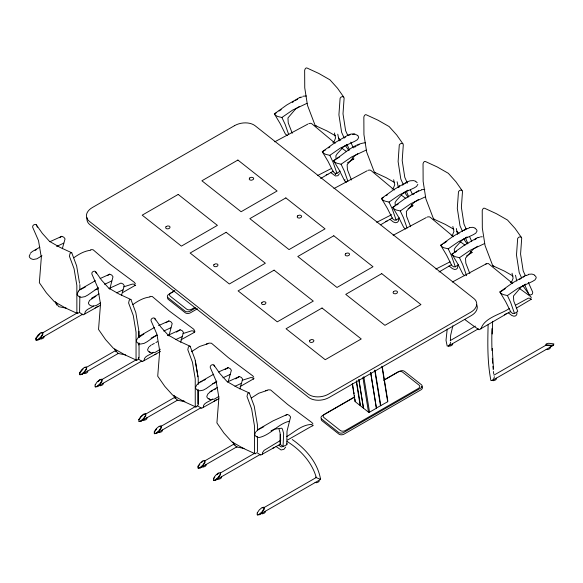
<?xml version="1.0" encoding="UTF-8"?>
<svg xmlns="http://www.w3.org/2000/svg" width="583" height="583" viewBox="0 0 583 583"><rect width="100%" height="100%" fill="white"/><g stroke="black" fill="none" stroke-linecap="round" stroke-linejoin="round"><path stroke-width="0.87" d="M287.127 443.59L286.77 444.734L283.032 446.556L280.248 444.355L280.387 434.59M286.77 444.734L287.018 431.165L290.574 416.998L289.357 415.322L287.295 414.411L272.939 420.919L257.846 429.591M335.517 173.515L335.495 174.652L335.189 173.464M398.619 219.317L398.298 221.343L397.125 222.436L395.536 222.735L393.372 221.97L389.823 219.237M457.808 266.059L457.487 268.085L456.321 269.178L454.733 269.484L452.561 268.712L449.012 265.979M516.997 312.801L516.676 314.827L515.51 315.928L513.922 316.226L511.75 315.454L508.201 312.721M492.205 334.015L492.657 321.313M36.204 338.446L36.146 340.283L38.063 339.911L82.786 314.157M77.517 312.779L42.887 332.725L42.829 334.562L40.832 337.542L38.063 339.911M79.944 372.989L79.886 374.825L81.802 374.454L118.677 353.211M115.747 350.492L86.627 367.261L86.568 369.105L84.571 372.078L81.802 374.454M135.926 359.973L102.076 379.467L102.018 381.304L100.021 384.284L97.252 386.653L95.335 387.025M174.944 397.234L145.823 414.01L145.757 415.847L143.761 418.827L140.991 421.196L139.075 421.567M154.59 431.93L154.531 433.774L156.441 433.395L201.164 407.641M195.903 406.264L161.272 426.209L161.214 428.046L159.21 431.026L156.441 433.395M198.329 466.473L198.271 468.309L200.188 467.938L237.062 446.702M292.251 439.531C305.798 448.939 317.844 462.734 320.577 479.437L316.146 477.579L264.201 507.494L264.143 509.331L262.146 512.311L259.377 514.68L257.46 515.059M450.419 340.559L450.652 335.276L452.845 325.839M283.032 446.556L283.651 433.577L282.449 429.088L281.727 428.192L274.258 429.197L271.044 430.83M488.117 324.811C487.643 343.387 487.315 362.291 490.922 380.568L492.292 380.51L553.486 345.267L553.85 343.89L548.625 343.263L546.235 343.861L545.877 345.238L493.932 375.16M109.735 289.168L113 276.772L111.783 275.089L109.721 274.185L100.152 278.521M168.924 335.91L172.189 323.514L170.979 321.831L168.91 320.927L158.54 325.627M447.212 329.052L446.01 340.283L447.183 346.025L448.546 345.967L478.366 328.797M370.708 372.508L376.407 408.217L369.542 412.174L368.507 412.174L355.127 401.6L354.989 399.144M376.458 408.013L387.666 401.738L387.819 401.053L382.215 366.437M62.301 248.744L65.063 238.913L63.846 237.237L61.783 236.326L49.817 241.748M121.49 295.486L124.252 285.655L123.042 283.979L120.972 283.068L109.014 288.49M180.679 342.228L183.441 332.405L182.231 330.721L180.162 329.81L167.401 335.597M228.412 380.888L231.378 370.256L230.168 368.573L228.099 367.669L218.53 372.005M239.875 388.97L242.637 379.147L241.42 377.463L239.358 376.552L227.392 381.982M450.674 342.141L449.996 344.356L448.546 345.967M494.413 376.684L493.735 378.899L492.292 380.51M346.477 182.26L344.575 180.766L344.932 179.622M79.58 312.328L79.856 296.222M138.747 357.35L138.076 359.427L136.735 360.294L124.849 354.821L113.386 348.27L105.581 339.605L98.534 329.453L100.516 304.093L97.696 287.39L91.837 273.944L91.946 272.706L92.916 271.605L94.315 271.146L95.51 271.54L101.537 280.131L108.729 288.119L119.304 294.16L130.949 299.524L135.839 312.663L138.732 330.007L138.739 337.061M339.401 173.712L337.936 175.694L335.451 175.986L330.634 172.495M30.105 254.239L29.223 256.112A6.398 4.117 -9.2 0 0 33.464 259.457L36.955 258.794L41.976 255.74M77.452 293.344L78.333 291.471M137.231 338.832L136.349 340.705A6.398 4.117 -9.2 0 0 140.59 344.057L144.081 343.387L146.967 341.82L156.929 334.89M148.782 347.096L147.608 349.596A6.398 4.117 -9.2 0 0 151.85 352.948L155.34 352.278L160.354 349.224M195.837 386.828L196.719 384.955L199.08 382.973M255.616 432.324L254.735 434.197A6.398 4.117 -9.2 0 0 258.976 437.541C270.388 435.246 277.763 423.994 289.27 421.21M417.836 184.366L416.59 186.429L414.149 187.93L399.727 194.7L389.021 202.075L384.78 201.062L382.667 199.896L381.493 198.468L393.911 189.562L407.524 181.707L410.133 180.817L413.515 180.584L415.839 181.306M36.707 337.703L39.87 334.044M80.447 372.238L83.056 369.061M139.14 419.731L141.137 416.75L143.906 414.382M155.085 431.187L156.587 428.95M198.825 465.73L199.831 464.236M213.779 478.672L214.777 477.185M285.699 447.03L283.892 449.333L281.072 449.967L276.036 446.505M122.51 292.673L135.686 285.072M180.912 339.86L194.328 332.376L194.875 331.814L194.554 330.401L193.549 329.082L169.216 310.936L152.243 296.47L149.882 296.361M240.101 386.602L254.064 378.564M287.47 440.07L313.26 425.306M97.988 306.301L95.095 307.962M216.366 399.785L214.063 401.25M319.295 481.07L318.158 482.141L316.409 482.731L315.068 482.491M506.649 313.406L504.346 314.871M353.954 158.875L347.366 162.905M413.143 205.617L408.129 208.729M472.332 252.359L466.538 255.93M531.521 299.101L516.29 308.181M30.265 253.314L32.342 251.506L39.884 247.17M78.202 291.172L80.272 289.365L95.364 280.693M97.951 381.734L100.167 379.839L102.076 379.467M201.434 462.545L203.095 461.124M200.188 467.938L202.95 465.569L204.954 462.589L205.012 460.752L234.133 443.976M216.883 474.751L218.545 473.323M213.721 480.516L215.637 480.137L218.399 477.769L220.403 474.788L220.461 472.951L254.305 453.457M137.522 338.213L143.855 334.081M149.372 346.608L151.143 345.121M209.742 392.359L207.971 393.846L206.797 396.338A6.398 4.117 -9.2 0 0 211.039 399.69L214.529 399.02L218.836 396.462M255.908 431.697L258.269 429.715M332.849 142.332L334.248 141.334L335.531 137.982L334.474 132.975M392.038 189.074L393.438 188.076L394.72 184.724L393.663 179.717M451.227 235.816L452.627 234.818L453.909 231.466L452.853 226.459M510.424 282.558L511.823 281.56L513.106 278.208L512.042 273.201M98.447 287.652L87.778 295.078L84.892 296.645L81.401 297.315A6.398 4.117 -9.2 0 1 77.16 293.963M100.458 302.978L96.144 305.536L92.653 306.199A6.398 4.117 -9.2 0 1 88.412 302.854L89.593 300.354L95.918 296.222M216.832 381.144L206.163 388.57L203.27 390.136L199.78 390.799A6.398 4.117 -9.2 0 1 195.538 387.447M300.398 97.106L286.785 104.962L274.367 113.874L275.54 115.296L277.646 116.462L281.895 117.482L292.6 110.1L307.022 103.329M357.889 135.54L354.318 133.842L350.944 134.075L348.335 134.964L334.722 142.82L322.304 151.726L323.478 153.154L325.584 154.32L329.832 155.333L340.53 147.958L354.96 141.188L357.401 139.687L358.647 137.624A6.398 4.117 -9.2 0 0 357.962 135.97M365.577 142.726C353.167 143.812 343.795 154.524 333.563 160.617L334.729 162.038L336.843 163.204L341.084 164.224L351.789 156.842L366.211 150.071M418.783 190.59L405.17 198.446L392.753 207.359L393.926 208.78L396.032 209.946L400.281 210.966L410.979 203.584L425.408 196.814M466.721 228.449L453.1 236.304L440.69 245.217L441.863 246.638L443.969 247.804L448.218 248.817L458.916 241.442L473.338 234.672L475.779 233.171L477.025 231.108A6.398 4.117 -9.2 0 0 475.101 228.478M477.973 237.332L464.36 245.195L451.942 254.101L453.115 255.522L455.221 256.695L459.47 257.708L470.168 250.326L484.597 243.556M525.91 275.191L512.297 283.046L499.879 291.959L501.052 293.38L503.158 294.546L507.407 295.566L518.105 288.184L532.534 281.414L534.975 279.913L536.222 277.851A6.398 4.117 -9.2 0 0 534.29 275.22M279.082 111.032L281.239 109.568M325.584 149.867L322.304 151.726L328.069 161.404L333.323 171.876L335.225 173.377L336.952 173.319L340.202 171.111M328.455 147.914L329.891 146.938M336.836 158.758L339.707 156.805M386.208 195.633L387.644 194.656M396.746 205.012L398.182 204.035M383.337 197.586L381.493 198.468L387.258 208.146L392.512 218.618L394.414 220.119L396.141 220.061L399.391 217.86M443.962 243.351L446.833 241.398M454.5 252.731L456.657 251.266M442.526 244.328L440.69 245.217L446.447 254.888L451.701 265.36L453.603 266.861L455.33 266.803L458.581 264.602M501.723 291.07L505.308 288.629M501.103 291.369L499.879 291.959L505.643 301.63L510.897 312.102L512.792 313.603L514.519 313.545L517.77 311.344L513.761 301.039L513.463 296.026L521.195 286.967L525.582 284.103M299.341 106.5L295.683 108.883L287.951 117.941L288.25 122.955L292.265 133.259M347.279 144.351L343.62 146.734L337.236 153.708L335.888 155.792L336.085 159.137M357.802 153.715L354.872 155.625L347.147 164.683L347.439 169.697L351.454 180.001M407.925 190.145L402.809 193.476L396.425 200.45L395.085 202.534L395.281 205.879M418.448 199.51L414.068 202.367L406.336 211.425L406.635 216.439L410.643 226.743M467.121 236.887L462.006 240.218L455.615 247.192L454.274 249.276L454.47 252.621M477.645 246.252L473.258 249.109L465.525 258.167L465.824 263.181L469.832 273.485M286.792 436.543C294.641 431.937 302.278 424.417 311.898 424.46L312.707 425.86M79.543 283.265L76.65 265.921L71.76 252.782L60.115 247.418L49.54 241.377L42.348 233.389L36.314 224.798L35.126 224.404L33.727 224.863L32.757 225.964L32.648 227.202L38.507 240.648L41.327 257.343L39.345 282.711L46.392 292.863L54.19 301.528L65.66 308.079L77.539 313.552L78.887 312.685M197.929 376.749L195.028 359.405L190.138 346.266L178.493 340.909L167.919 334.868L160.726 326.881L154.699 318.282L153.511 317.895L152.112 318.347L151.135 319.448L151.026 320.686L156.893 334.132L159.713 350.835L157.723 376.195L164.77 386.347L172.575 395.012L184.046 401.57L195.924 407.036L197.273 406.169M257.424 430.174L257.416 424.803L254.224 406.147L249.327 393.015L237.682 387.651L227.115 381.61L219.922 373.623L213.888 365.024L212.7 364.637L211.301 365.096L210.325 366.19L210.223 367.428L216.082 380.874L218.902 397.577L216.912 422.937L223.959 433.089L231.764 441.754L243.235 448.312L255.114 453.785L256.462 452.911M73.764 257.781C78.792 254.203 84.542 250.85 90.744 250.275M132.953 304.523C137.982 300.945 143.731 297.592 149.933 297.017M191.413 351.738L199.495 346.528L207.898 343.7M251.339 398.007L258.692 393.27L267.087 390.442M464.636 319.382A368.66 143.338 60.1 0 0 479.073 329.774L510.781 311.395M59.561 237.711L61.783 236.326M107.498 275.57L109.721 274.185M165.944 322.771L168.91 320.927M176.46 332.121L180.162 329.81M225.133 369.52L228.099 367.669M235.649 378.87L239.358 376.552M285.808 415.336L287.295 414.411M292.316 102.404L293.847 101.471M295.37 100.538L297.658 99.139M344.065 137.923L345.595 136.99M354.559 147.28L356.082 146.348M357.612 145.415L359.135 144.482M402.496 185.132L404.019 184.199M405.542 183.273L407.072 182.341M412.99 194.489L414.513 193.556M416.036 192.623L418.324 191.224M463.973 230.482L466.262 229.083M474.467 239.832L476.756 238.432M519.351 279.556L520.874 278.623M523.162 277.224L524.685 276.291M93.455 305.98C90.882 308.422 84.469 309.333 84.856 313.916L83.078 314.907A368.318 143.199 60.1 0 1 79.492 312.437M153.402 352.263C150.706 354.96 143.746 355.783 144.052 360.658L142.267 361.649A368.318 143.199 60.1 0 1 138.681 359.179M212.591 399.005C209.895 401.702 202.942 402.525 203.241 407.4L201.456 408.392A368.318 143.199 60.1 0 1 197.156 405.418M280.809 440.252L264.092 450.368L262.394 452.853L262.43 454.142L260.645 455.134A368.318 143.199 60.1 0 1 257.067 452.663M307.904 124.077L274.746 141.815M320.628 178.507L333.214 171.162M367.101 170.819L333.942 188.557M380.604 224.79L392.403 217.904M426.29 217.561L393.131 235.299M439.006 271.991L451.592 264.646M512.756 283.513L488.365 263.523L486.426 263.756L452.321 282.041M485.479 264.303L486.426 263.756M91.531 298.248L99.074 293.912M174.864 290.625L170.936 292.892A3.6 2.31 -9.2 0 0 170.236 296.186L186.684 309.172A3.6 2.31 -9.2 0 0 191.618 309.223L194.766 307.416M174.266 291.143L168.771 294.313A3.709 2.383 -9.2 0 0 168.05 297.709L185.008 311.103A3.709 2.383 -9.2 0 0 190.094 311.154L195.596 307.984M139.468 336.107L154.553 327.435M197.44 308.764L190.371 312.838A3.709 2.383 -9.2 0 1 185.277 312.787L168.327 299.392A3.709 2.383 -9.2 0 1 167.642 297.702M97.252 386.653L141.975 360.899M198.657 382.849L213.742 374.177M140.991 421.196L177.873 399.96M209.909 391.74L217.459 387.404M450.193 340.618L475.378 326.108M354.442 397.008L324.563 414.214A3.6 2.31 -9.2 0 0 323.871 417.508L340.319 430.494A3.6 2.31 -9.2 0 0 345.253 430.553L418.375 388.438A3.6 2.31 -9.2 0 0 419.075 385.144L402.627 372.158A3.6 2.31 -9.2 0 0 397.686 372.1L383.534 380.254M354.617 397.089L322.399 415.635A3.709 2.383 -9.2 0 0 321.685 419.039L338.636 432.426A3.709 2.383 -9.2 0 0 343.73 432.477L420.722 388.14A3.709 2.383 -9.2 0 0 421.436 384.736L404.485 371.349A3.709 2.383 -9.2 0 0 399.399 371.298L384.467 379.89M215.637 480.137L260.361 454.383M259.377 514.68L320.577 479.437L320.249 478.898M100.429 305.222L84.856 313.916M160.412 351.513L144.052 360.658M218.814 398.706L203.241 407.4M280.372 444.108L262.43 454.142M35.14 250.34L36.722 249.48M80.702 289.489L85.453 286.902M151.937 344.691L154.313 343.394M155.901 342.534L157.483 341.674M200.669 382.113L202.25 381.253M203.839 380.393L205.42 379.526M210.332 391.863L212.715 390.574M214.296 389.706L215.885 388.846M259.063 429.285L263.822 426.705M331.683 168.356L317.509 175.578M391.667 214.668L376.698 222.32M450.061 261.84L435.887 269.062M509.25 308.582C500.44 314.587 484.335 317.567 480.939 328.943M515.583 305.142L528.336 298.146L530.559 298.379L530.982 299.451M95.08 289.787L98.345 288.745M151.055 338.155L155.872 335.713L157.534 335.495M212.657 383.68L216.723 382.237M276.211 112.985L274.367 113.874L280.131 123.545L285.386 134.024L287.288 135.518M335.4 159.735L333.563 160.617L339.321 170.287L344.575 180.766M394.589 206.477L392.753 207.359L398.517 217.036L403.771 227.508L405.666 229.01M453.166 253.51L451.942 254.101L457.706 263.778L462.96 274.25L464.855 275.752M56.617 246.463L63.758 243.126M104.554 284.315L111.696 280.984M116.6 292.834L122.955 289.868M163.743 331.057L170.885 327.726M175.789 339.576L182.144 336.617M222.932 377.806L230.081 374.468M234.978 386.318L241.333 383.359M299.946 97.74L302.169 96.924M347.876 135.591L350.099 134.775M419.068 190.954L421.29 190.138M467.005 228.806L469.228 227.989M478.257 237.696L479.736 237.15M526.194 275.555L528.417 274.731M206.338 344.028L209.071 343.103L211.44 343.212L228.405 357.678L252.738 375.831L253.751 377.143M265.527 390.77L268.26 389.845L270.629 389.954L287.594 404.427L311.927 422.573L312.94 423.885M326.189 174.842L327.938 174.251M385.378 221.584L387.127 220.993M154.867 354.508L156.04 354.114M272.669 448.189L274.418 447.606M123.851 286.792L132.392 284.081L134.323 284.227L135.139 285.634M183.047 333.534L191.588 330.823L193.512 330.969L194.328 332.376M242.236 380.276L250.777 377.565L252.709 377.711L253.518 379.118M553.631 344.742L551.248 345.34L546.016 344.721M553.486 345.267L551.103 345.865L545.877 345.238M40.97 333.097L42.887 332.725M84.717 367.64L86.627 367.261M144.54 414.258L145.823 414.01M159.997 426.457L161.272 426.209M262.284 507.866L264.201 507.494M308.852 123.523L310.79 123.297L311.861 123.793L335.181 143.28M368.041 170.265L369.979 170.039L371.05 170.535L394.37 190.022M427.23 217.014L429.168 216.781L430.239 217.277L453.567 236.771M303.007 96.217L306.388 95.984M421.392 189.701L424.767 189.468M469.33 227.559L472.704 227.326L475.028 228.048M528.519 274.301L531.893 274.068L534.217 274.79M352.62 134.389L354.406 134.272M480.479 236.88L482.258 236.764M90.693 249.619L93.054 249.728L110.027 264.194L134.352 282.34L135.365 283.659M71.76 252.782L70.937 252.687L70.026 253.525L69.421 256.243L74.07 268.727L76.854 285.4L76.869 312.342L77.539 313.552M130.949 299.524L130.126 299.429L129.215 300.267L128.61 302.985L133.259 315.476L136.043 332.142L136.058 359.084L136.735 360.294M190.138 346.266L189.322 346.171L188.404 347.009L187.799 349.727L192.456 362.218L195.239 378.884L195.254 405.834L195.924 407.036M249.327 393.015L248.511 392.913L247.593 393.751L246.995 396.469L251.645 408.96L254.428 425.626L254.443 452.576L255.114 453.785M546.162 349.37L547.503 349.611L549.252 349.02L550.388 347.949L550.243 347.016M448.458 345.908L449.799 346.149L451.548 345.559L452.685 344.487L452.539 343.555M492.198 380.451L493.539 380.692L495.288 380.101L496.425 379.023L496.279 378.097M39.79 338.796L41.131 339.044L42.887 338.453L44.024 337.375L43.878 336.449M83.529 373.339L84.87 373.579L86.627 372.996L87.763 371.918L87.618 370.985M98.986 385.545L100.327 385.786L102.076 385.195L103.213 384.117L103.067 383.191M142.726 420.081L144.067 420.328L145.816 419.738L146.952 418.66L146.807 417.727M158.175 432.287L159.516 432.528L161.265 431.937L162.402 430.866L162.256 429.933M201.915 466.83L203.256 467.07L205.005 466.48L206.142 465.402L206.003 464.476M217.364 479.029L218.705 479.27L220.454 478.679L221.591 477.608L221.453 476.675M261.104 513.572L262.445 513.812L264.194 513.222L265.338 512.144L265.192 511.218M66.491 308.21L58.788 306.687L55.217 301.812L56.791 305.113M125.688 354.952L117.977 353.429L114.917 349.253M244.066 448.436L236.363 446.913L232.792 442.045L234.366 445.339M347.811 135.54L345.602 130.592L343.001 113.816L344.123 98.002L343.649 96.96L342.44 96.603L341.04 97.099L340.1 98.214L338.92 114.844L341.623 132.297L344.138 137.938M407.371 183.113L404.791 177.334L402.19 160.558L403.312 144.744L402.838 143.709L401.629 143.352L400.237 143.841L399.289 144.956L398.109 161.586L400.812 179.039L403.334 184.68M466.189 229.032L463.981 224.083L461.379 207.3L462.501 191.494L462.028 190.452L460.818 190.094L459.426 190.583L458.478 191.698L457.298 208.328L460.002 225.781L462.523 231.422M525.385 275.774L523.177 270.825L520.575 254.05L521.698 238.236L521.217 237.194L520.007 236.836L518.615 237.325L517.668 238.44L516.487 255.07L519.198 272.523L521.712 278.164M343.649 96.96L337.535 88.252L329.942 79.82L318.777 73.436L306.971 68L306.141 67.941L305.23 68.816L304.654 70.222L304.749 87.858L307.496 105.348L315.17 125.498L316.248 125.935M402.838 143.709L396.724 134.994L389.131 126.562L377.966 120.178L366.168 114.749L365.337 114.691L364.426 115.558L363.85 116.964L363.938 134.607L366.685 152.09L374.366 172.24L375.445 172.677M462.028 190.452L455.913 181.736L448.32 173.304L437.155 166.92L425.357 161.491L424.526 161.433L423.615 162.3L423.039 163.706L423.134 181.349L425.874 198.832L433.555 218.989L434.634 219.419M521.217 237.194L515.11 228.478L507.509 220.046L496.344 213.669L484.546 208.233L483.715 208.175L482.804 209.042L482.228 210.448L482.323 228.091L485.071 245.574L492.744 265.731L493.823 266.169M315.17 125.498L326.91 130.905L335.487 135.81M374.366 172.24L386.099 177.647L394.676 182.552M433.555 218.989L445.288 224.389L453.865 229.294M492.744 265.731L504.477 271.131L513.062 276.036M352.241 157.789L353.407 159.225M411.43 204.531L412.596 205.967M470.619 251.273L471.793 252.709M522.827 285.619L528.905 294.284L530.45 295.085L532.366 294.08L532.745 292.265L528.329 282.369M341.638 148.053L346.681 151.711M401.549 195.32L405.87 198.453M460.016 241.544L465.066 245.195M519.213 288.286L530.741 296.645L531.273 297.621M278.936 445.295L280.357 446.396A4.482 2.201 68.4 0 0 282.223 446.746M149.481 351.666L150.523 352.482M208.678 398.408L209.712 399.224M256.607 436.259L257.65 437.082M183.499 400.608L184.877 401.694L177.166 400.171L173.596 395.303L175.177 398.597M456.78 231.262L459.061 233.805M338.395 137.777L340.683 140.314M463.638 238.877L467.18 243.934M404.442 192.135L407.991 197.185M345.253 145.393L348.802 150.443M315.818 477.04L316.146 477.579L315.964 476.457A75.105 56.121 10.2 0 0 287.062 441.44M114.72 349.217L115.981 351.855M524.591 284.613L528.905 294.284M469.504 236.45L471.713 241.398M465.402 237.871L467.916 243.512M410.315 189.708L412.524 194.656M406.205 191.129L408.727 196.77M350.755 142.143L353.327 147.914M347.016 144.387L349.538 150.028M213.888 365.024L214.617 366.685M154.699 318.282L155.421 319.943M95.51 271.54L96.231 273.201M36.314 224.798L37.407 227.29M507.407 295.566L510.621 302.366L514.519 313.545M459.47 257.708L462.683 264.514L466.589 275.693M448.218 248.817L451.431 255.624L455.33 266.803M400.281 210.966L403.494 217.772L407.094 228.091M389.021 202.075L392.242 208.882L396.141 220.061M341.084 164.224L344.305 171.023L347.905 181.349M329.832 155.333L333.046 162.14L336.952 173.319M281.895 117.482L285.109 124.281L288.716 134.6M279.024 429.132L280.11 433.016L280.248 444.355M515.51 275.242L516.742 281.086M456.314 228.5L457.553 234.337M397.125 181.758L398.364 187.595M337.761 134.177L339.168 140.853M195.371 360.928L198.227 378.061L198.235 384.328M381.916 366.233L387.666 401.738M375.044 370.19L380.794 405.695M374.731 370.19L380.48 405.695M370.657 372.712L376.407 408.217M363.785 376.669L369.542 412.174M362.903 377.558L368.507 412.174M358.88 379.555L363.479 407.962M358.837 379.759L363.435 408.166M356.483 380.757L360.505 405.608M356.315 381.646L360.199 405.608M352.547 384.051L353.553 390.267M353.845 392.038L354.129 393.816M354.42 395.587L354.704 397.366M352.249 383.847L355.127 401.6M493.458 368.755L492.263 348.43M399.275 185.336L399.289 187.056M257.424 437.345L257.431 451.679M198.235 389.706L198.242 404.937M197.936 389.976L197.943 404.092M139.038 331.312L139.038 337.586M139.046 342.964L139.053 358.195M138.739 343.234L138.739 344.998M79.849 284.57L79.849 289.948M415.905 181.728A6.398 4.117 -9.2 0 1 417.151 182.712M493.75 374.038A75.105 16.12 -88.6 0 1 493.444 371.488M493.262 369.746A75.105 16.12 -88.6 0 1 492.941 366.416M492.671 363.216A75.105 16.12 -88.6 0 1 492.344 358.297M491.994 350.667A75.105 16.12 -88.6 0 1 491.986 328.601M321.277 419.024A3.709 2.383 -9.2 0 0 321.954 420.722L338.912 434.109A3.709 2.383 -9.2 0 0 343.999 434.16L420.992 389.823A3.709 2.383 -9.2 0 0 421.713 386.42M476.683 304.632A14.837 9.539 -9.2 0 1 471.312 315.592L329.162 397.453A14.837 9.539 -9.2 0 1 308.567 397.366L89.826 224.63A14.837 9.539 -9.2 0 1 87.107 217.743M35.935 338.162L35.876 339.998L37.793 339.627L40.555 337.258L42.559 334.278L42.617 332.441L40.701 332.813L37.931 335.181L35.935 338.162M79.674 372.705L79.616 374.541L81.533 374.169L84.295 371.801L86.299 368.82L86.357 366.977L84.44 367.356L81.671 369.724L79.674 372.705M95.124 384.904L95.065 386.748L96.982 386.369L99.751 384L101.748 381.02L101.806 379.183L99.89 379.555L97.121 381.923L95.124 384.904M138.863 419.447L138.805 421.283L140.722 420.911L143.491 418.543L145.488 415.562L145.546 413.726L143.629 414.098L140.86 416.466L138.863 419.447M154.313 431.646L154.255 433.49L156.171 433.111L158.94 430.742L160.937 427.762L160.995 425.925L159.079 426.297L156.317 428.673L154.313 431.646M198.052 466.189L197.994 468.025L199.911 467.653L202.68 465.285L204.677 462.304L204.735 460.468L202.826 460.84L200.056 463.208L198.052 466.189M213.509 478.388L213.444 480.232L215.36 479.853L218.129 477.484L220.126 474.511L220.185 472.667L218.275 473.039L215.506 475.415L213.509 478.388M257.249 512.931L257.183 514.774L259.1 514.395L261.869 512.027L263.866 509.046L263.931 507.21L262.015 507.582L259.246 509.95L257.249 512.931M166.053 226.656L165.579 227.8L166.425 228.711L168.108 228.871L169.631 228.172L170.112 227.027L169.259 226.109L167.583 225.956L166.053 226.656M249.67 177.99L249.189 179.134L250.041 180.052L251.718 180.205L253.248 179.506L253.722 178.362L252.876 177.451L251.193 177.298L249.67 177.99M213.997 264.522L213.524 265.659L214.376 266.577L216.053 266.73L217.583 266.03L218.057 264.893L217.204 263.975L215.528 263.822L213.997 264.522M297.614 215.856L297.133 217L297.986 217.911L299.669 218.071L301.192 217.372L301.673 216.227L300.821 215.309L299.137 215.156L297.614 215.856M261.949 302.38L261.468 303.524L262.321 304.443L264.004 304.596L265.527 303.896L266.008 302.752L265.156 301.841L263.472 301.688L261.949 302.38M345.559 253.722L345.085 254.858L345.93 255.777L347.614 255.93L349.137 255.23L349.618 254.093L348.765 253.175L347.089 253.022L345.559 253.722M309.894 340.246L309.413 341.39L310.265 342.308L311.949 342.461L313.472 341.762L313.953 340.618L313.1 339.7L311.424 339.546L309.894 340.246M393.503 291.58L393.029 292.724L393.882 293.643L395.558 293.796L397.089 293.096L397.562 291.952L396.717 291.041L395.034 290.888L393.503 291.58M234.526 125.666L92.376 207.526A14.837 9.539 -9.2 0 0 89.279 221.263L308.021 394.006A14.837 9.539 -9.2 0 0 328.615 394.086L470.765 312.226A14.837 9.539 -9.2 0 0 473.862 298.496L255.121 125.753A14.837 9.539 -9.2 0 0 234.526 125.666M178.201 194.423L142.201 215.163L181.393 246.121L217.401 225.381L178.201 194.423M237.9 160.048L201.9 180.781L241.092 211.738L277.1 190.998L237.9 160.048M226.153 232.289L190.145 253.029L229.345 283.979L265.352 263.246L226.153 232.289M285.852 197.907L249.845 218.647L289.044 249.597L325.052 228.864L285.852 197.907M274.097 270.155L238.09 290.888L277.289 321.845L313.297 301.105L274.097 270.155M333.797 235.772L297.789 256.505L336.989 287.463L372.996 266.73L333.797 235.772M322.042 308.013L286.042 328.754L325.234 359.711L361.241 338.971L322.042 308.013M381.741 273.638L345.741 294.371L384.933 325.329L420.941 304.588L381.741 273.638"/></g></svg>
